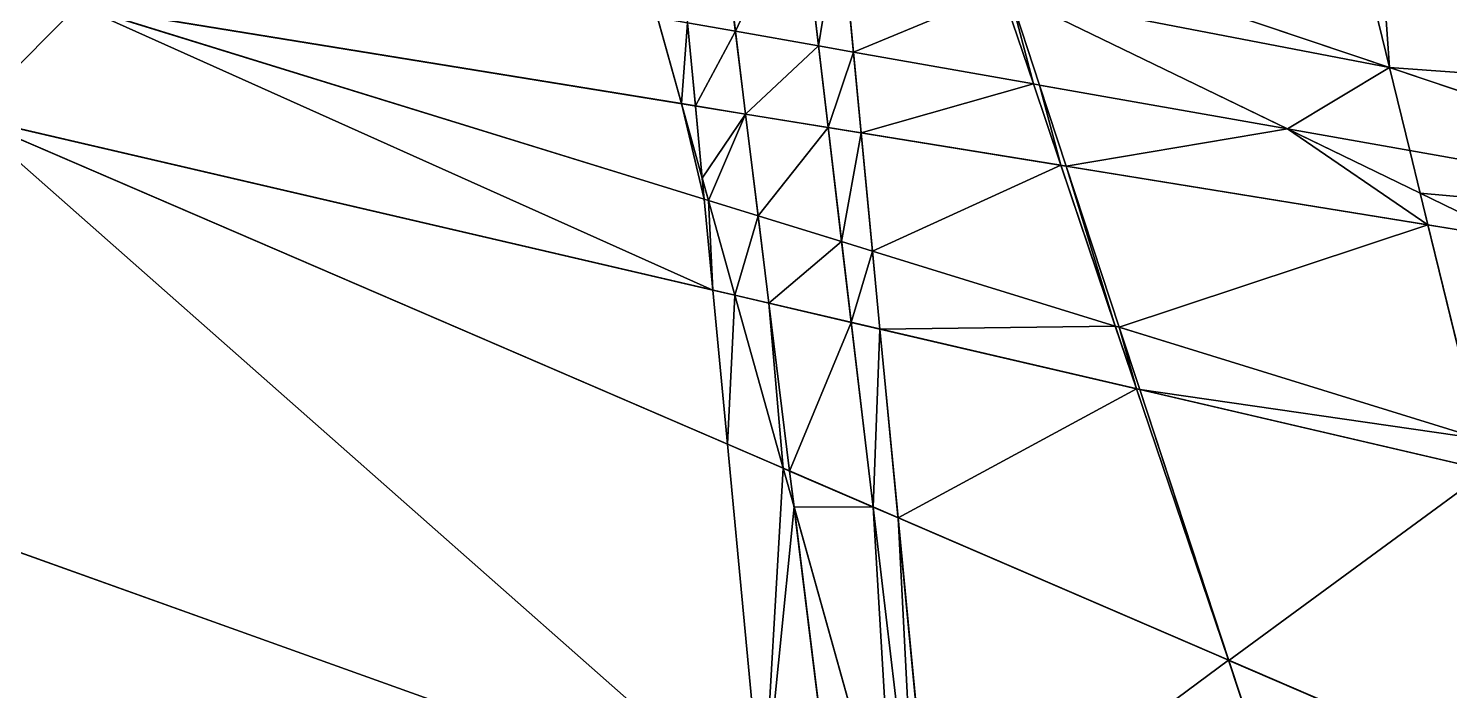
# Model space of a CAD drawing. Header units: metres. Extents: x -225 to 770, y -544 to 564.
# Drawn here: x 259.4 to 316.7, y 258.2 to 284.9 of the extents above; entities that cross this region are included whole.
import ezdxf

# ---------------------------------------------------------------- set-up
doc = ezdxf.new("R2010")
doc.units = ezdxf.units.M

msp = doc.modelspace()

# ---------------------------------------------------------------- linework, layer by layer
for p, q in [((516.37213, -544.0672, -803.7859), (217.63705, 525.73083, -1124.7742)), ((217.63705, 525.73083, -1124.7742), (545.7816, -443.76776, -860.83936)), ((349.29993, -383.51236, -794.56555), (265.35364, 503.01196, -1137.3828)), ((265.35364, 503.01196, -1137.3828), (372.1836, -399.28522, -798.5095)), ((372.1836, -399.28522, -798.5095), (261.48572, 499.3399, -1133.9835)), ((261.48572, 499.3399, -1133.9835), (516.37213, -544.0672, -803.7859)), ((356.773, -386.01013, -796.99744), (272.09955, 498.95178, -1138.7997)), ((557.95984, -501.0974, -841.83923), (249.52759, 436.53705, -1101.2909)), ((30.675568, 416.25635, -989.7898), (730.02356, 77.34354, -1172.0273)), ((760.3008, 133.12076, -1210.292), (21.19217, 381.9641, -970.55176)), ((730.02356, 77.34354, -1172.0273), (26.97879, 380.48132, -972.6294)), ((68.878204, 345.26355, -977.11786), (710.635, 147.01282, -1192.9624)), ((769.61304, 199.51599, -1243.2913), (115.37268, 315.28015, -986.0206)), ((115.37268, 315.28015, -986.0206), (690.77, 108.9689, -1167.2322)), ((730.46954, 171.07516, -1212.6499), (183.12543, 298.50217, -1010.5984)), ((183.12543, 298.50217, -1010.5984), (761.18066, 204.59119, -1241.5203))]:
    msp.add_line(p, q)
for points in [[(287.02368, 292.0268, -1056.5895), (287.9203, 284.74884, -1053.8726), (285.9889, 285.09058, -1053.113), (285.98898, 285.09067, -1053.1129)], [(287.9203, 284.74884, -1053.8726), (287.02368, 292.0268, -1056.5895), (290.53528, 290.32507, -1057.5046), (290.53537, 290.32516, -1057.5045)], [(298.1526, 288.71698, -1060.3877), (312.2201, 291.65286, -1068.2587), (314.2622, 283.29315, -1065.613), (314.2623, 283.29324, -1065.6129)], [(313.70044, 291.35464, -1068.8252), (314.2622, 283.29315, -1065.613), (312.2201, 291.65286, -1068.2587), (312.22018, 291.65295, -1068.2585)], [(345.36182, 284.97687, -1080.9412), (346.44507, 280.97137, -1079.7228), (313.70044, 291.35464, -1068.8252), (313.70053, 291.35474, -1068.8251)], [(314.2622, 283.29315, -1065.613), (313.70044, 291.35464, -1068.8252), (346.44507, 280.97137, -1079.7228), (346.44516, 280.97147, -1079.7227)], [(287.9203, 284.74884, -1053.8726), (290.53528, 290.32507, -1057.5046), (291.2655, 284.15692, -1055.188), (291.2656, 284.157, -1055.1879)], [(292.13525, 289.5497, -1057.9215), (291.2655, 284.15692, -1055.188), (290.53528, 290.32507, -1057.5046), (290.53537, 290.32516, -1057.5045)], [(261.42914, 285.78094, -1041.8792), (256.98822, 281.30618, -1037.8647), (238.77979, 289.46057, -1032.8313), (238.77989, 289.46066, -1032.8312)], [(291.2655, 284.15692, -1055.188), (292.13525, 289.5497, -1057.9215), (292.67505, 283.90753, -1055.7423), (292.67514, 283.90762, -1055.7422)], [(298.64465, 286.3952, -1059.6177), (292.67505, 283.90753, -1055.7423), (292.13525, 289.5497, -1057.9215), (292.13535, 289.5498, -1057.9214)], [(314.2622, 283.29315, -1065.613), (298.96783, 286.23846, -1059.7019), (298.1526, 288.71698, -1060.3877), (298.15268, 288.71707, -1060.3876)], [(292.67505, 283.90753, -1055.7423), (298.64465, 286.3952, -1059.6177), (299.92053, 282.62546, -1058.5914), (299.92062, 282.62555, -1058.5913)], [(298.96783, 286.23846, -1059.7019), (299.92053, 282.62546, -1058.5914), (298.64465, 286.3952, -1059.6177), (298.64474, 286.3953, -1059.6176)], [(310.16345, 280.81305, -1062.6194), (300.1709, 282.58115, -1058.69), (298.96783, 286.23846, -1059.7019), (298.96793, 286.23856, -1059.7018)], [(298.96783, 286.23846, -1059.7019), (314.2622, 283.29315, -1065.613), (310.16345, 280.81305, -1062.6194), (310.16354, 280.81314, -1062.6193)], [(299.92053, 282.62546, -1058.5914), (298.96783, 286.23846, -1059.7019), (300.1709, 282.58115, -1058.69), (300.171, 282.58124, -1058.6898)], [(261.42914, 285.78094, -1041.8792), (287.0091, 274.31705, -1048.9469), (256.98822, 281.30618, -1037.8647), (256.9883, 281.30627, -1037.8646)], [(261.42914, 285.78094, -1041.8792), (285.74475, 281.83063, -1051.5929), (286.66162, 277.98615, -1050.3657), (286.6617, 277.98624, -1050.3656)], [(261.42914, 285.78094, -1041.8792), (286.66162, 277.98615, -1050.3657), (287.0091, 274.31705, -1048.9469), (287.0092, 274.31714, -1048.9468)], [(261.42914, 285.78094, -1041.8792), (284.77448, 285.30548, -1052.6355), (285.74475, 281.83063, -1051.5929), (285.74484, 281.83072, -1051.5928)], [(284.77448, 285.30548, -1052.6355), (285.9889, 285.09058, -1053.113), (285.74475, 281.83063, -1051.5929), (285.74484, 281.83072, -1051.5928)], [(285.9889, 285.09058, -1053.113), (286.30627, 281.73938, -1051.8171), (285.74475, 281.83063, -1051.5929), (285.74484, 281.83072, -1051.5928)], [(286.30627, 281.73938, -1051.8171), (285.9889, 285.09058, -1053.113), (287.9203, 284.74884, -1053.8726), (287.92038, 284.74893, -1053.8724)], [(288.33154, 281.4104, -1052.6262), (286.30627, 281.73938, -1051.8171), (287.9203, 284.74884, -1053.8726), (287.92038, 284.74893, -1053.8724)], [(288.33154, 281.4104, -1052.6262), (287.9203, 284.74884, -1053.8726), (291.2655, 284.15692, -1055.188), (291.2656, 284.157, -1055.1879)], [(288.33154, 281.4104, -1052.6262), (291.2655, 284.15692, -1055.188), (291.65466, 280.87048, -1053.9537), (291.65475, 280.87057, -1053.9536)], [(292.67505, 283.90753, -1055.7423), (291.65466, 280.87048, -1053.9537), (291.2655, 284.15692, -1055.188), (291.2656, 284.157, -1055.1879)], [(291.65466, 280.87048, -1053.9537), (292.67505, 283.90753, -1055.7423), (292.98633, 280.65417, -1054.4857), (292.98642, 280.65427, -1054.4856)], [(299.92053, 282.62546, -1058.5914), (292.98633, 280.65417, -1054.4857), (292.67505, 283.90753, -1055.7423), (292.67514, 283.90762, -1055.7422)], [(315.08057, 279.943, -1064.553), (310.16345, 280.81305, -1062.6194), (314.2622, 283.29315, -1065.613), (314.2623, 283.29324, -1065.6129)], [(346.44507, 280.97137, -1079.7228), (334.32892, 276.5371, -1072.1221), (314.2622, 283.29315, -1065.613), (314.2623, 283.29324, -1065.6129)], [(315.08057, 279.943, -1064.553), (314.2622, 283.29315, -1065.613), (334.32892, 276.5371, -1072.1221), (334.329, 276.5372, -1072.122)], [(292.98633, 280.65417, -1054.4857), (299.92053, 282.62546, -1058.5914), (301.03003, 279.34735, -1057.699), (301.03012, 279.34744, -1057.6989)], [(300.1709, 282.58115, -1058.69), (301.03003, 279.34735, -1057.699), (299.92053, 282.62546, -1058.5914), (299.92062, 282.62555, -1058.5913)], [(300.1709, 282.58115, -1058.69), (310.16345, 280.81305, -1062.6194), (301.24628, 279.31232, -1057.7854), (301.24637, 279.3124, -1057.7853)], [(301.03003, 279.34735, -1057.699), (300.1709, 282.58115, -1058.69), (301.24628, 279.31232, -1057.7854), (301.24637, 279.3124, -1057.7853)], [(286.58118, 278.83533, -1050.6941), (285.74475, 281.83063, -1051.5929), (286.30627, 281.73938, -1051.8171), (286.30637, 281.73947, -1051.817)], [(285.74475, 281.83063, -1051.5929), (286.58118, 278.83533, -1050.6941), (286.66162, 277.98615, -1050.3657), (286.6617, 277.98624, -1050.3656)], [(288.33154, 281.4104, -1052.6262), (286.58118, 278.83533, -1050.6941), (286.30627, 281.73938, -1051.8171), (286.30637, 281.73947, -1051.817)], [(256.98822, 281.30618, -1037.8647), (289.02612, 253.01593, -1040.7098), (237.005, 271.66837, -1024.3267), (237.00511, 271.66846, -1024.3265)], [(287.0091, 274.31705, -1048.9469), (287.597, 268.1084, -1046.546), (256.98822, 281.30618, -1037.8647), (256.9883, 281.30627, -1037.8646)], [(289.02612, 253.01593, -1040.7098), (256.98822, 281.30618, -1037.8647), (287.597, 268.1084, -1046.546), (287.59708, 268.1085, -1046.5459)], [(286.58118, 278.83533, -1050.6941), (288.33154, 281.4104, -1052.6262), (286.83313, 277.93317, -1050.4235), (286.83322, 277.93326, -1050.4233)], [(288.83606, 277.31445, -1051.0972), (286.83313, 277.93317, -1050.4235), (288.33154, 281.4104, -1052.6262), (288.33163, 281.4105, -1052.6261)], [(288.33154, 281.4104, -1052.6262), (291.65466, 280.87048, -1053.9537), (288.83606, 277.31445, -1051.0972), (288.83615, 277.31454, -1051.097)], [(288.83606, 277.31445, -1051.0972), (291.65466, 280.87048, -1053.9537), (292.19867, 276.27563, -1052.228), (292.19876, 276.27573, -1052.2279)], [(292.98633, 280.65417, -1054.4857), (292.19867, 276.27563, -1052.228), (291.65466, 280.87048, -1053.9537), (291.65475, 280.87057, -1053.9536)], [(292.19867, 276.27563, -1052.228), (292.98633, 280.65417, -1054.4857), (293.44202, 275.89154, -1052.6462), (293.4421, 275.89163, -1052.6461)], [(301.03003, 279.34735, -1057.699), (293.44202, 275.89154, -1052.6462), (292.98633, 280.65417, -1054.4857), (292.98642, 280.65427, -1054.4856)], [(315.81274, 276.94574, -1063.6045), (301.24628, 279.31232, -1057.7854), (310.16345, 280.81305, -1062.6194), (310.16354, 280.81314, -1062.6193)], [(310.16345, 280.81305, -1062.6194), (315.08057, 279.943, -1064.553), (315.49976, 278.22696, -1064.0099), (315.49985, 278.22705, -1064.0098)], [(315.81274, 276.94574, -1063.6045), (310.16345, 280.81305, -1062.6194), (315.49976, 278.22696, -1064.0099), (315.49985, 278.22705, -1064.0098)], [(334.32892, 276.5371, -1072.1221), (315.49976, 278.22696, -1064.0099), (315.08057, 279.943, -1064.553), (315.08066, 279.94308, -1064.5529)], [(286.83313, 277.93317, -1050.4235), (286.66162, 277.98615, -1050.3657), (286.58118, 278.83533, -1050.6941), (286.58127, 278.83542, -1050.694)], [(293.44202, 275.89154, -1052.6462), (301.03003, 279.34735, -1057.699), (303.22235, 272.87024, -1055.9358), (303.22244, 272.87033, -1055.9357)], [(301.24628, 279.31232, -1057.7854), (303.22235, 272.87024, -1055.9358), (301.03003, 279.34735, -1057.699), (301.03012, 279.34744, -1057.6989)], [(301.24628, 279.31232, -1057.7854), (315.81274, 276.94574, -1063.6045), (303.38147, 272.82108, -1055.9893), (303.38156, 272.82117, -1055.9891)], [(303.22235, 272.87024, -1055.9358), (301.24628, 279.31232, -1057.7854), (303.38147, 272.82108, -1055.9893), (303.38156, 272.82117, -1055.9891)], [(315.49976, 278.22696, -1064.0099), (334.32892, 276.5371, -1072.1221), (319.31897, 276.3761, -1065.0051), (319.31906, 276.3762, -1065.005)], [(315.49976, 278.22696, -1064.0099), (319.31897, 276.3761, -1065.0051), (315.81274, 276.94574, -1063.6045), (315.81284, 276.94583, -1063.6044)], [(286.66162, 277.98615, -1050.3657), (286.83313, 277.93317, -1050.4235), (287.0091, 274.31705, -1048.9469), (287.0092, 274.31714, -1048.9468)], [(287.90088, 274.10944, -1049.2761), (287.0091, 274.31705, -1048.9469), (286.83313, 277.93317, -1050.4235), (286.83322, 277.93326, -1050.4233)], [(286.83313, 277.93317, -1050.4235), (288.83606, 277.31445, -1051.0972), (287.90088, 274.10944, -1049.2761), (287.90097, 274.10953, -1049.276)], [(289.27014, 273.79065, -1049.7816), (287.90088, 274.10944, -1049.2761), (288.83606, 277.31445, -1051.0972), (288.83615, 277.31454, -1051.097)], [(292.19867, 276.27563, -1052.228), (289.27014, 273.79065, -1049.7816), (288.83606, 277.31445, -1051.0972), (288.83615, 277.31454, -1051.097)], [(315.81274, 276.94574, -1063.6045), (317.91724, 268.33072, -1060.878), (303.38147, 272.82108, -1055.9893), (303.38156, 272.82117, -1055.9891)], [(317.91724, 268.33072, -1060.878), (315.81274, 276.94574, -1063.6045), (319.31897, 276.3761, -1065.0051), (319.31906, 276.3762, -1065.005)], [(292.58423, 273.01907, -1051.005), (289.27014, 273.79065, -1049.7816), (292.19867, 276.27563, -1052.228), (292.19876, 276.27573, -1052.2279)], [(292.58423, 273.01907, -1051.005), (292.19867, 276.27563, -1052.228), (293.44202, 275.89154, -1052.6462), (293.4421, 275.89163, -1052.6461)], [(292.58423, 273.01907, -1051.005), (293.44202, 275.89154, -1052.6462), (293.74268, 272.74945, -1051.4326), (293.74277, 272.74954, -1051.4325)], [(303.22235, 272.87024, -1055.9358), (293.74268, 272.74945, -1051.4326), (293.44202, 275.89154, -1052.6462), (293.4421, 275.89163, -1052.6461)], [(287.0091, 274.31705, -1048.9469), (287.90088, 274.10944, -1049.2761), (287.597, 268.1084, -1046.546), (287.59708, 268.1085, -1046.5459)], [(289.84766, 267.13788, -1047.1843), (287.597, 268.1084, -1046.546), (287.90088, 274.10944, -1049.2761), (287.90097, 274.10953, -1049.276)], [(287.90088, 274.10944, -1049.2761), (289.27014, 273.79065, -1049.7816), (289.84766, 267.13788, -1047.1843), (289.84775, 267.13797, -1047.1842)], [(290.10327, 267.0277, -1047.2568), (289.84766, 267.13788, -1047.1843), (289.27014, 273.79065, -1049.7816), (289.27023, 273.79074, -1049.7815)], [(292.58423, 273.01907, -1051.005), (290.10327, 267.0277, -1047.2568), (289.27014, 273.79065, -1049.7816), (289.27023, 273.79074, -1049.7815)], [(292.58423, 273.01907, -1051.005), (293.4652, 265.57812, -1048.2104), (290.10327, 267.0277, -1047.2568), (290.10336, 267.0278, -1047.2567)], [(292.58423, 273.01907, -1051.005), (293.74268, 272.74945, -1051.4326), (293.4652, 265.57812, -1048.2104), (293.4653, 265.57822, -1048.2103)], [(293.74268, 272.74945, -1051.4326), (294.47028, 265.14474, -1048.4955), (293.4652, 265.57812, -1048.2104), (293.4653, 265.57822, -1048.2103)], [(303.22235, 272.87024, -1055.9358), (304.07764, 270.34332, -1055.2478), (293.74268, 272.74945, -1051.4326), (293.74277, 272.74954, -1051.4325)], [(294.47028, 265.14474, -1048.4955), (293.74268, 272.74945, -1051.4326), (304.07764, 270.34332, -1055.2478), (304.07773, 270.3434, -1055.2477)], [(304.07764, 270.34332, -1055.2478), (303.22235, 272.87024, -1055.9358), (303.38147, 272.82108, -1055.9893), (303.38156, 272.82117, -1055.9891)], [(304.20642, 270.3134, -1055.2954), (303.38147, 272.82108, -1055.9893), (317.91724, 268.33072, -1060.878), (317.91733, 268.3308, -1060.8779)], [(303.38147, 272.82108, -1055.9893), (304.20642, 270.3134, -1055.2954), (304.07764, 270.34332, -1055.2478), (304.07773, 270.3434, -1055.2477)], [(241.60101, 247.23187, -1015.94867), (237.005, 271.66837, -1024.3267), (289.02612, 253.01593, -1040.7098), (289.0262, 253.01604, -1040.7097)], [(304.07764, 270.34332, -1055.2478), (307.77954, 259.40607, -1052.2703), (294.47028, 265.14474, -1048.4955), (294.47037, 265.14484, -1048.4954)], [(307.77954, 259.40607, -1052.2703), (304.07764, 270.34332, -1055.2478), (304.20642, 270.3134, -1055.2954), (304.2065, 270.31348, -1055.2953)], [(317.91724, 268.33072, -1060.878), (318.23053, 267.0484, -1060.4723), (304.20642, 270.3134, -1055.2954), (304.2065, 270.31348, -1055.2953)], [(307.79675, 259.39865, -1052.2751), (304.20642, 270.3134, -1055.2954), (318.23053, 267.0484, -1060.4723), (318.23062, 267.0485, -1060.4722)], [(304.20642, 270.3134, -1055.2954), (307.79675, 259.39865, -1052.2751), (307.77954, 259.40607, -1052.2703), (307.77963, 259.40616, -1052.2701)], [(287.597, 268.1084, -1046.546), (289.84766, 267.13788, -1047.1843), (289.02612, 253.01593, -1040.7098), (289.0262, 253.01604, -1040.7097)], [(290.28076, 265.5871, -1046.7191), (289.02612, 253.01593, -1040.7098), (289.84766, 267.13788, -1047.1843), (289.84775, 267.13797, -1047.1842)], [(289.84766, 267.13788, -1047.1843), (290.10327, 267.0277, -1047.2568), (290.28076, 265.5871, -1046.7191), (290.28085, 265.5872, -1046.719)], [(293.4652, 265.57812, -1048.2104), (290.28076, 265.5871, -1046.7191), (290.10327, 267.0277, -1047.2568), (290.10336, 267.0278, -1047.2567)], [(321.5476, 253.4696, -1056.1752), (307.79675, 259.39865, -1052.2751), (318.23053, 267.0484, -1060.4723), (318.23062, 267.0485, -1060.4722)], [(289.02612, 253.01593, -1040.7098), (290.28076, 265.5871, -1046.7191), (291.95886, 251.96436, -1041.6334), (291.95895, 251.96446, -1041.6333)], [(294.3213, 251.11734, -1042.3774), (291.95886, 251.96436, -1041.6334), (290.28076, 265.5871, -1046.7191), (290.28085, 265.5872, -1046.719)], [(290.28076, 265.5871, -1046.7191), (293.4652, 265.57812, -1048.2104), (294.3213, 251.11734, -1042.3774), (294.32138, 251.11745, -1042.3773)], [(295.21533, 250.79678, -1042.659), (294.3213, 251.11734, -1042.3774), (293.4652, 265.57812, -1048.2104), (293.4653, 265.57822, -1048.2103)], [(295.21533, 250.79678, -1042.659), (293.4652, 265.57812, -1048.2104), (294.47028, 265.14474, -1048.4955), (294.47037, 265.14484, -1048.4954)], [(295.86542, 250.56372, -1042.8638), (294.47028, 265.14474, -1048.4955), (307.77954, 259.40607, -1052.2703), (307.77963, 259.40616, -1052.2701)], [(294.47028, 265.14474, -1048.4955), (295.86542, 250.56372, -1042.8638), (295.21533, 250.79678, -1042.659), (295.21542, 250.79689, -1042.6589)], [(295.86542, 250.56372, -1042.8638), (307.77954, 259.40607, -1052.2703), (312.68707, 244.53223, -1048.1615), (312.68716, 244.53233, -1048.1614)], [(308.30524, 257.85306, -1051.8474), (307.77954, 259.40607, -1052.2703), (307.79675, 259.39865, -1052.2751), (307.79684, 259.39874, -1052.275)], [(307.77954, 259.40607, -1052.2703), (308.30524, 257.85306, -1051.8474), (312.68707, 244.53223, -1048.1615), (312.68716, 244.53233, -1048.1614)], [(321.5476, 253.4696, -1056.1752), (308.30524, 257.85306, -1051.8474), (307.79675, 259.39865, -1052.2751), (307.79684, 259.39874, -1052.275)]]:
    msp.add_3dface(points)

doc.saveas('drawing.dxf')
